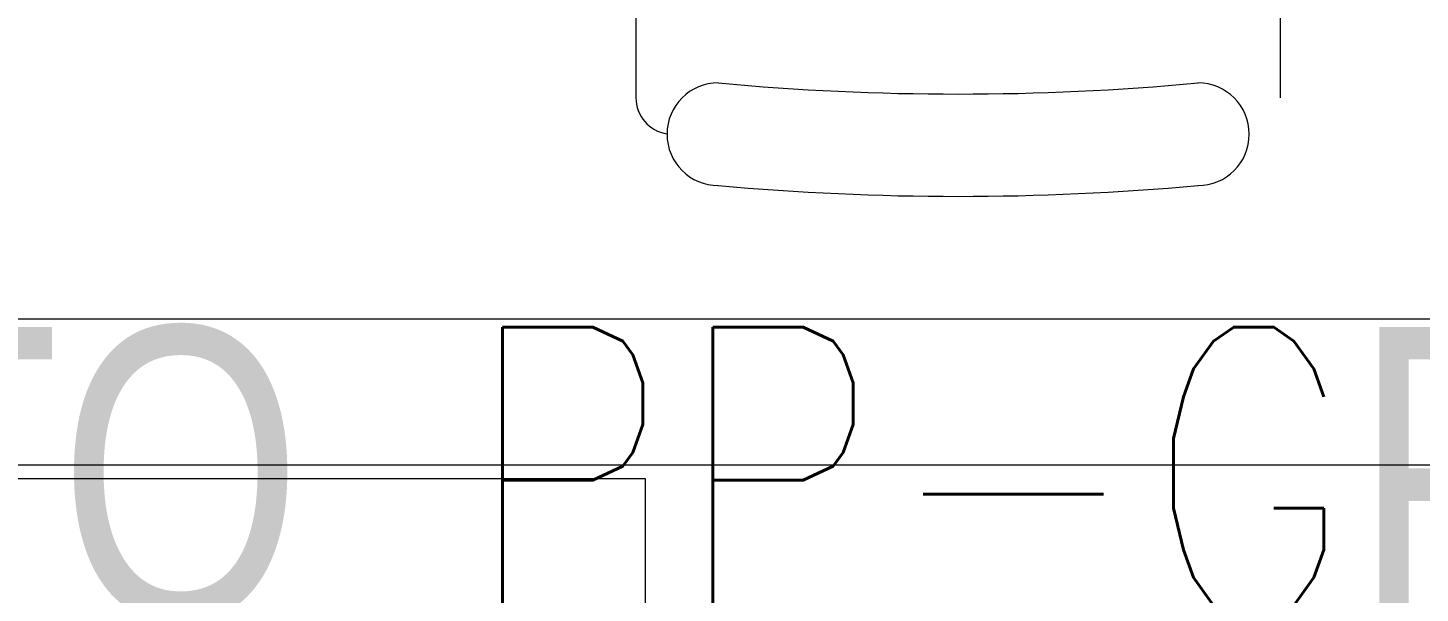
# Model space of a CAD drawing. Header units: inches. Extents: x -12418 to 242017, y -29325 to 19878.
# Drawn here: x 47271 to 48224, y -7035 to -6648 of the extents above; entities that cross this region are included whole.
import ezdxf
from ezdxf import colors
from ezdxf.entities.mleader import LeaderData, LeaderLine
from ezdxf.math import Vec2, Vec3

# ---------------------------------------------------------------- set-up
doc = ezdxf.new("R2010")
doc.units = ezdxf.units.IN
doc.header["$LTSCALE"] = 25
doc.header["$MEASUREMENT"] = 0
doc.linetypes.add('DASHDOT', pattern=[25.4, 12.7, -6.35, 0, -6.35])
doc.layers.get('0').update_dxf_attribs({"color": 8})
for name, color, linetype, lineweight in [('00-Ground Floor$0$LOADING', 253, 'Continuous', 5), ('00-Ground Floor$0$Walls', 251, 'Continuous', 5), ('E-LITE-CIRC', 6, 'Continuous', 25), ('E-LITE-CLNG-CNDT', 6, 'DASHDOT', 35)]:
    doc.layers.add(name, color=color, linetype=linetype, lineweight=lineweight)
doc.styles.add('DC_Simplex', font='SIMPLEX.shx', dxfattribs={"width": 0.7})

# ---------------------------------------------------------------- blocks, each defined once
blk = doc.blocks.new('00-Ground Floor$0$GF21018-P')
at = {"color": 0}
for p, q in [((-0.2207, 0.47563), (-0.2207, 0.0675)), ((0.22049, 0.47563), (0.22049, 0.0675))]:
    blk.add_line(p, q, dxfattribs=at)
for centre, radius, start, end in [((-0.16429, 0.0425), 0.03511, 90, 270), ((0, 1.84674), 1.77674, 264.69456, 275.30527), ((0.16409, 0.0425), 0.03511, 270, 90), ((-0.1957, 0.0675), 0.025, 180, 261.47208), ((0, 1.83136), 1.83136, 264.85322, 275.14698)]:
    blk.add_arc(centre, radius, start, end, dxfattribs=at)
blk = doc.blocks.new('00-Ground Floor')
at = {"layer": '00-Ground Floor$0$LOADING', "elevation": 0}
blk.add_lwpolyline([(46593.81, -6956.72), (46593.81, -7556.72), (47693.81, -7556.72), (47693.81, -6956.72)], close=True, dxfattribs=at)
at = {"layer": '00-Ground Floor$0$Walls'}
for p, q in [((48817.93, -6847.43, 0), (46362.93, -6847.43, 0)), ((48817.93, -6947.43, 0), (46582.93, -6947.43, 0))]:
    blk.add_line(p, q, dxfattribs=at)
at = {"layer": '00-Ground Floor$0$LOADING', "extrusion": (-2.24021e-05, -7.77426e-06, 1), "xscale": 1000, "yscale": 1000, "zscale": 1000, "rotation": 359.9985892349694}
blk.add_blockref('00-Ground Floor$0$GF21018-P', (47908.05, -6763.45, -1.04), dxfattribs=at)
blk = doc.blocks.new('ARR0W')
at = {"color": 45}
blk.add_ellipse((0, 0), major_axis=(0.4, 0), ratio=0.4, dxfattribs=at)
at = {"color": 45, "ltscale": 0.5}
blk.add_solid([(-1.4, 0.1667), (-0.4, 0), (-1.4, -0.1667)], dxfattribs=at)

msp = doc.modelspace()

# ---------------------------------------------------------------- block references
at = {"layer": 'E-LITE-CLNG-CNDT'}
msp.add_blockref('00-Ground Floor', (0, 0), dxfattribs=at)

# ---------------------------------------------------------------- leaders
at = {"layer": 'E-LITE-CIRC'}
ml = msp.add_multileader_mtext('Standard', dxfattribs=at)
ml.set_content('{\\Fdc_el_romans|c0;\\W0.8;TO\\Fromans|c0; \\Fsimplex|c0;PP-G\\Fdc_el_romans|c0;F\\Fsimplex|c0;/M26}', color=256, style='DC_Simplex')
ml.set_leader_properties()
ml.set_arrow_properties(name='ARR0W')
ml.build(insert=Vec2(0, 0))
ml.multileader.update_dxf_attribs({"dogleg_length": 200, "arrow_head_size": 140, "scale": 100})
ctx = ml.context
ctx.base_point, ctx.scale, ctx.char_height, ctx.arrow_head_size, ctx.landing_gap_size, ctx.plane_origin, ctx.plane_x_axis, ctx.plane_y_axis = Vec3(47021.8, -6986.24, 0), 100, 200, 140, 140, Vec3(54413.29, -1108.21, 0), Vec3(1, -0.000001, 0), Vec3(0.000001, 1, 0)
notes = []
notes.append((ctx, [(0, (1, 1, 0), (46913.01, -6986.24, 0), (1, -0.000001, 0), 108.79, [(0, [(46336.97, -6833.99, 0)], 0, [])])]))
ctx.mtext.insert, ctx.mtext.text_direction, ctx.mtext.rotation, ctx.mtext.flow_direction = Vec3(47161.8, -6852.91, 0), Vec3(1, -0.000001, 0), 6.283185, 5
for ctx, leaders in notes:
    for number, flags, end, landing, length, lines in leaders:
        leader = LeaderData()
        leader.index, (leader.has_last_leader_line, leader.has_dogleg_vector, leader.attachment_direction) = number, flags
        leader.last_leader_point, leader.dogleg_vector, leader.dogleg_length = Vec3(end), Vec3(landing), length
        for number, points, colour, breaks in lines:
            line = LeaderLine()
            line.index, line.vertices, line.color, line.breaks = number, Vec3.list(points), colors.encode_raw_color(colour), breaks
            leader.lines.append(line)
        ctx.leaders.append(leader)

doc.saveas('drawing.dxf')
